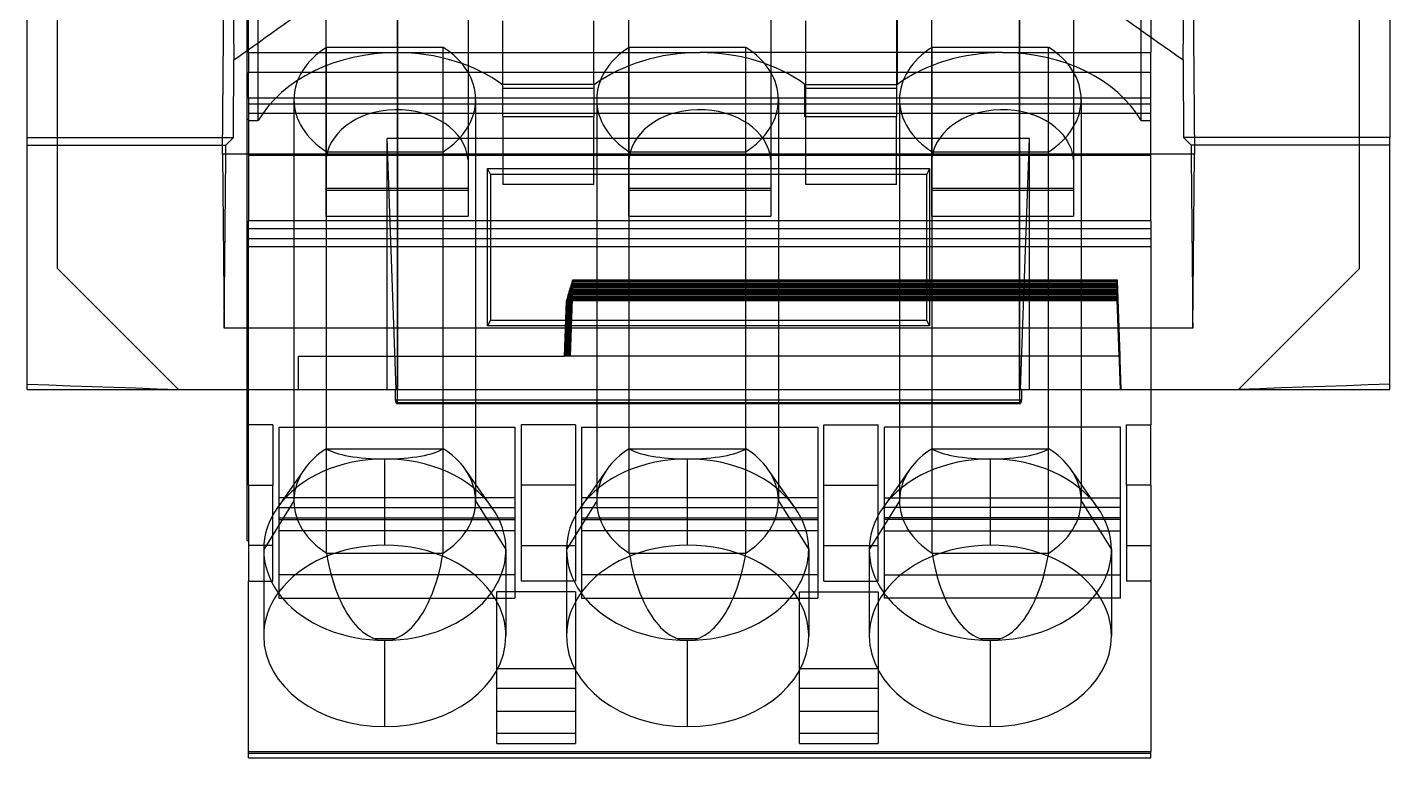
# Model space of a CAD drawing. Header units: inches. Extents: x -13.2 to 36, y -6.6 to 12.8.
# Drawn here: x -2.258 to -1.326, y 3.738 to 4.238 of the extents above; entities that cross this region are included whole.
import ezdxf

# ---------------------------------------------------------------- set-up
doc = ezdxf.new("R2010")
doc.units = ezdxf.units.IN
doc.header["$MEASUREMENT"] = 0
for name, color, linetype in [('MAIN-1', 7, 'Continuous'), ('MAIN-2', 7, 'Continuous'), ('PSYMS', 7, 'Continuous')]:
    doc.layers.add(name, color=color, linetype=linetype)

# ---------------------------------------------------------------- blocks, each defined once
blk = doc.blocks.new('1085039')
at = {"layer": 'MAIN-1'}
for p, q in [((0.03381, 118.32243), (0.03381, 118.86843)), ((0.96585, 118.86843), (0.96585, 118.32243)), ((0.62905, 118.3805), (0.62905, 118.42466)), ((0.35917, 118.3805), (0.35917, 118.40225)), ((0.42131, 118.3805), (0.42131, 118.40218)), ((0.56638, 118.3805), (0.56638, 118.40225)), ((0.62843, 118.4027), (0.62843, 118.3805)), ((0.79583, 118.3805), (0.79583, 118.39582)), ((0.80241, 118.39115), (0.80241, 118.3805)), ((0.18395, 118.38174), (0.18395, 118.25462)), ((0.18519, 118.3805), (0.18519, 118.38262)), ((0.18519, 118.3805), (0.18519, 118.36678)), ((0.18519, 118.3805), (0.28668, 118.3805)), ((0.19176, 118.3805), (0.19176, 118.38731)), ((0.28668, 118.3805), (0.49389, 118.3805)), ((0.70092, 118.3805), (0.49389, 118.3805)), ((0.70092, 118.3805), (0.80241, 118.3805)), ((0.80241, 118.36678), (0.80241, 118.3805)), ((0.18519, 118.34924), (0.18519, 118.36678)), ((0.80241, 118.36678), (0.18519, 118.36678)), ((0.80241, 118.34924), (0.80241, 118.36678)), ((0.18519, 118.34924), (0.18519, 118.26547)), ((0.80241, 118.34924), (0.18519, 118.34924)), ((0.80241, 118.26547), (0.80241, 118.34924)), ((0.35917, 118.33683), (0.35917, 118.29029)), ((0.35917, 118.33683), (0.42131, 118.33683)), ((0.42131, 118.29029), (0.42131, 118.33683)), ((0.56576, 118.33683), (0.62843, 118.33683)), ((0.56638, 118.33637), (0.56638, 118.33683)), ((0.56638, 118.29029), (0.56638, 118.33637)), ((0.62843, 118.29029), (0.62843, 118.33683)), ((0.03381, 118.3173), (0.03381, 118.32243)), ((0.03381, 118.32243), (0.05396, 118.32243)), ((0.03381, 118.15012), (0.03381, 118.3173)), ((0.03381, 118.3173), (0.05322, 118.3173)), ((0.05322, 118.3173), (0.07264, 118.3173)), ((0.05396, 118.32243), (0.0741, 118.32243)), ((0.07264, 118.3173), (0.09205, 118.3173)), ((0.0741, 118.32243), (0.09425, 118.32243)), ((0.09205, 118.3173), (0.11146, 118.3173)), ((0.09425, 118.32243), (0.11439, 118.32243)), ((0.11146, 118.3173), (0.13087, 118.3173)), ((0.11439, 118.32243), (0.13454, 118.32243)), ((0.13087, 118.3173), (0.15028, 118.3173)), ((0.13454, 118.32243), (0.15468, 118.32243)), ((0.15028, 118.3173), (0.1697, 118.3173)), ((0.15468, 118.32243), (0.17483, 118.32243)), ((0.1697, 118.3173), (0.17483, 118.32243)), ((0.82997, 118.3173), (0.82484, 118.32243)), ((0.84498, 118.32243), (0.82484, 118.32243)), ((0.96585, 118.3173), (0.82997, 118.3173)), ((0.86513, 118.32243), (0.84498, 118.32243)), ((0.88527, 118.32243), (0.86513, 118.32243)), ((0.90542, 118.32243), (0.88527, 118.32243)), ((0.92556, 118.32243), (0.90542, 118.32243)), ((0.94571, 118.32243), (0.92556, 118.32243)), ((0.96585, 118.32243), (0.94571, 118.32243)), ((0.96585, 118.3173), (0.96585, 118.32243)), ((0.96585, 118.15012), (0.96585, 118.3173)), ((0.18395, 118.31106), (0.16964, 118.31106)), ((0.23809, 118.30503), (0.23809, 118.26857)), ((0.33535, 118.30724), (0.33535, 118.26857)), ((0.44522, 118.30503), (0.44522, 118.26857)), ((0.54247, 118.30724), (0.54247, 118.26857)), ((0.65234, 118.30503), (0.65234, 118.26857)), ((0.74959, 118.30724), (0.74959, 118.26857)), ((0.83002, 118.31106), (0.80241, 118.31106)), ((0.23809, 118.28779), (0.33535, 118.28779)), ((0.42131, 118.29029), (0.35917, 118.29029)), ((0.44522, 118.28779), (0.54247, 118.28779)), ((0.62843, 118.29029), (0.56638, 118.29029)), ((0.65234, 118.28779), (0.74959, 118.28779)), ((0.23809, 118.26857), (0.33535, 118.26857)), ((0.44522, 118.26857), (0.54247, 118.26857)), ((0.65234, 118.26857), (0.74959, 118.26857)), ((0.18519, 118.25998), (0.18519, 118.26547)), ((0.80241, 118.26547), (0.18519, 118.26547)), ((0.18519, 118.24757), (0.18519, 118.25998)), ((0.80241, 118.25998), (0.18519, 118.25998)), ((0.80241, 118.26547), (0.80241, 118.25998)), ((0.80241, 118.25998), (0.80241, 118.24757)), ((0.18395, 118.25462), (0.18519, 118.25462)), ((0.18395, 118.25462), (0.18395, 118.04675)), ((0.18519, 118.12586), (0.18519, 118.24757)), ((0.80241, 118.24757), (0.18519, 118.24757)), ((0.80241, 118.24757), (0.80241, 118.12586)), ((0.18395, 118.19207), (0.16856, 118.19207)), ((0.83111, 118.19207), (0.80241, 118.19207)), ((0.03381, 118.15012), (0.05883, 118.15012)), ((0.05883, 118.15012), (0.08386, 118.15012)), ((0.08386, 118.15012), (0.10888, 118.15012)), ((0.10888, 118.15012), (0.1339, 118.15012)), ((0.1339, 118.15012), (0.15892, 118.15012)), ((0.15892, 118.15012), (0.18395, 118.15012)), ((0.80241, 118.15012), (0.82965, 118.15012)), ((0.82965, 118.15012), (0.85689, 118.15012)), ((0.85689, 118.15012), (0.88413, 118.15012)), ((0.88413, 118.15012), (0.91137, 118.15012)), ((0.91137, 118.15012), (0.93861, 118.15012)), ((0.93861, 118.15012), (0.96585, 118.15012)), ((0.18519, 118.08469), (0.18519, 118.12586)), ((0.20176, 118.12586), (0.18519, 118.12586)), ((0.20176, 118.12586), (0.20176, 118.08469)), ((0.2059, 118.12431), (0.2059, 118.06941)), ((0.2059, 118.12431), (0.36746, 118.12431)), ((0.36746, 118.12431), (0.36746, 118.06941)), ((0.3716, 118.12586), (0.3716, 118.08469)), ((0.40888, 118.12586), (0.3716, 118.12586)), ((0.40888, 118.12586), (0.40888, 118.08469)), ((0.41302, 118.12431), (0.41302, 118.06941)), ((0.41302, 118.12431), (0.57458, 118.12431)), ((0.57458, 118.12431), (0.57458, 118.06941)), ((0.57872, 118.12586), (0.616, 118.12586)), ((0.57872, 118.08469), (0.57872, 118.12586)), ((0.616, 118.08469), (0.616, 118.12586)), ((0.62014, 118.06941), (0.62014, 118.12431)), ((0.7817, 118.12431), (0.62014, 118.12431)), ((0.7817, 118.06941), (0.7817, 118.12431)), ((0.78584, 118.08469), (0.78584, 118.12586)), ((0.78584, 118.12586), (0.80241, 118.12586)), ((0.80241, 118.08469), (0.80241, 118.12586)), ((0.18519, 118.08469), (0.18519, 118.01894)), ((0.18519, 118.08469), (0.20176, 118.08469)), ((0.20176, 118.01894), (0.20176, 118.08469)), ((0.3716, 118.08469), (0.3716, 118.01894)), ((0.40888, 118.08469), (0.3716, 118.08469)), ((0.40888, 118.08469), (0.40888, 118.01894)), ((0.57872, 118.01894), (0.57872, 118.08469)), ((0.57872, 118.08469), (0.616, 118.08469)), ((0.616, 118.01894), (0.616, 118.08469)), ((0.78584, 118.08469), (0.78584, 118.01894)), ((0.80241, 118.08469), (0.78584, 118.08469)), ((0.80241, 118.08469), (0.80241, 118.01894)), ((0.2059, 118.06941), (0.2059, 118.05342)), ((0.2059, 118.06941), (0.36746, 118.06941)), ((0.36746, 118.06941), (0.36746, 118.05342)), ((0.41302, 118.06941), (0.41302, 118.05342)), ((0.41302, 118.06941), (0.57458, 118.06941)), ((0.57458, 118.06941), (0.57458, 118.05342)), ((0.62014, 118.05342), (0.62014, 118.06941)), ((0.7817, 118.06941), (0.62014, 118.06941)), ((0.7817, 118.05342), (0.7817, 118.06941)), ((0.2059, 118.05342), (0.2059, 118.02335)), ((0.36746, 118.05342), (0.2059, 118.05342)), ((0.36746, 118.05342), (0.36746, 118.02335)), ((0.57458, 118.05342), (0.41302, 118.05342)), ((0.41302, 118.05342), (0.41302, 118.02335)), ((0.57458, 118.05342), (0.57458, 118.02335)), ((0.62014, 118.02335), (0.62014, 118.05342)), ((0.62014, 118.05342), (0.7817, 118.05342)), ((0.7817, 118.02335), (0.7817, 118.05342)), ((0.18395, 118.04675), (0.18519, 118.04675)), ((0.18519, 117.90248), (0.18519, 118.01894)), ((0.18519, 118.01894), (0.20176, 118.01894)), ((0.2059, 118.02335), (0.2059, 118.00736)), ((0.36746, 118.02335), (0.2059, 118.02335)), ((0.36746, 118.02335), (0.36746, 118.00736)), ((0.40888, 118.01894), (0.3716, 118.01894)), ((0.41302, 118.02335), (0.41302, 118.00736)), ((0.57458, 118.02335), (0.41302, 118.02335)), ((0.57458, 118.02335), (0.57458, 118.00736)), ((0.57872, 118.01894), (0.616, 118.01894)), ((0.62014, 118.00736), (0.62014, 118.02335)), ((0.62014, 118.02335), (0.7817, 118.02335)), ((0.7817, 118.00736), (0.7817, 118.02335)), ((0.80241, 118.01894), (0.78584, 118.01894)), ((0.80241, 118.01894), (0.80241, 117.90248)), ((0.2059, 118.00736), (0.36746, 118.00736)), ((0.41302, 118.00736), (0.57458, 118.00736)), ((0.7817, 118.00736), (0.62014, 118.00736)), ((0.28497, 117.97964), (0.27182, 117.97964)), ((0.27839, 117.91954), (0.27839, 117.97856)), ((0.49209, 117.97964), (0.47894, 117.97964)), ((0.48551, 117.91954), (0.48551, 117.97856)), ((0.69921, 117.97964), (0.68606, 117.97964)), ((0.69264, 117.91954), (0.69264, 117.97856)), ((0.35503, 117.90804), (0.35503, 117.94592)), ((0.35503, 117.94592), (0.40888, 117.94592)), ((0.40888, 117.94592), (0.40888, 117.90804)), ((0.56215, 117.90804), (0.56215, 117.94592)), ((0.56215, 117.94592), (0.616, 117.94592)), ((0.616, 117.94592), (0.616, 117.90804)), ((0.40888, 117.93), (0.35503, 117.93)), ((0.616, 117.93), (0.56215, 117.93)), ((0.35503, 117.90804), (0.40888, 117.90804)), ((0.56215, 117.90804), (0.616, 117.90804)), ((0.18519, 117.89829), (0.18519, 117.90248)), ((0.18519, 117.90248), (0.80241, 117.90248)), ((0.18519, 117.89829), (0.80241, 117.89829)), ((0.80241, 117.89829), (0.80241, 117.90248))]:
    blk.add_line(p, q, dxfattribs=at)
for centre, major_axis, ratio, start_param, end_param in [((-0.07776, 121.06812), (4.53479, 3.97801), 0.376442, -1.83675, -1.807944), ((1.07865, 121.06812), (4.55985, -3.97443), 0.3762, -1.335743, -1.306937), ((0.14562, 121.06812), (0, -4.32882), 0.008727, 0.883718, 0.899479), ((0.85404, 121.06812), (0, 4.32882), 0.008727, 2.242114, 2.257875), ((0.28677, 118.30503), (-0.04867, 0), 0.748956, -3.080995, 0), ((0.49389, 118.30503), (-0.04867, 0), 0.748956, -3.080995, 0), ((0.70101, 118.30503), (-0.04867, 0), 0.748956, -3.080995, 0), ((0.49389, 118.28098), (0.10356, 0), 0.748956, 0.795399, 0.803802), ((0.14262, 121.42489), (0, -4.39096), 0.008727, 0.743294, 0.784525), ((0.85704, 121.42489), (0, 4.39096), 0.008727, 2.357067, 2.398298), ((0.27839, 117.98159), (0.08285, 0), 0.748956, 2.636232, 3.141593), ((0.27839, 118.04061), (-0.08285, 0), 0.748956, 0.495578, 0.505361), ((0.27839, 118.04061), (-0.08285, 0), 0.748956, 0.565461, 1.570796), ((0.27839, 118.06699), (0, 0.08843), 0.477026, 2.310774, 2.985105), ((0.27839, 118.04061), (-0.08285, 0), 0.748956, 1.570796, 2.576132), ((0.27839, 118.06699), (0, 0.08843), 0.477026, -2.985105, -2.310774), ((0.27839, 117.98159), (0.08285, 0), 0.748956, 0, 0.428245), ((0.48551, 117.98159), (0.08285, 0), 0.748956, 2.636232, 3.141593), ((0.48551, 118.04061), (-0.08285, 0), 0.748956, 0.495578, 0.505361), ((0.48551, 118.04061), (-0.08285, 0), 0.748956, 0.565461, 1.570796), ((0.48551, 118.06699), (0, 0.08843), 0.477026, 2.310774, 2.985105), ((0.48551, 118.04061), (-0.08285, 0), 0.748956, 1.570796, 2.576132), ((0.48551, 118.06699), (0, 0.08843), 0.477026, -2.985105, -2.310774), ((0.48551, 117.98159), (0.08285, 0), 0.748956, 0, 0.428245), ((0.69264, 117.98159), (0.08285, 0), 0.748956, 2.636232, 3.141593), ((0.69264, 118.04061), (-0.08285, 0), 0.748956, 0.495578, 0.505361), ((0.69264, 118.04061), (-0.08285, 0), 0.748956, 0.565461, 1.570796), ((0.69264, 118.06699), (0, 0.08843), 0.477026, 2.310774, 2.985105), ((0.69264, 118.04061), (-0.08285, 0), 0.748956, 1.570796, 2.576132), ((0.69264, 118.06699), (0, 0.08843), 0.477026, -2.985105, -2.310774), ((0.69264, 117.98159), (0.08285, 0), 0.748956, 0, 0.428245), ((0.27839, 117.98159), (0.08285, 0), 0.748956, 3.141593, 4.712389), ((0.27839, 118.01259), (-0.1109, 0), 0.297631, 1.511477, 1.630116), ((0.27839, 117.98159), (0.08285, 0), 0.748956, -1.570796, 0), ((0.48551, 117.98159), (0.08285, 0), 0.748956, 3.141593, 4.712389), ((0.48551, 118.01259), (-0.1109, 0), 0.297631, 1.511477, 1.630116), ((0.48551, 117.98159), (0.08285, 0), 0.748956, -1.570796, 0), ((0.69264, 117.98159), (0.08285, 0), 0.748956, 3.141593, 4.712389), ((0.69264, 118.01259), (-0.1109, 0), 0.297631, 1.511477, 1.630116), ((0.69264, 117.98159), (0.08285, 0), 0.748956, -1.570796, 0)]:
    blk.add_ellipse(centre, major_axis=major_axis, ratio=ratio, start_param=start_param, end_param=end_param, dxfattribs=at)
at = {"layer": 'MAIN-2'}
for p, q in [((0.28706, 118.15012), (0.28706, 119.84399)), ((0.28709, 119.84322), (0.28709, 118.15012)), ((0.71257, 118.15012), (0.71257, 119.84322)), ((0.71261, 119.84399), (0.71261, 118.15012)), ((0.18519, 118.38262), (0.18519, 118.7155)), ((0.80241, 118.7155), (0.80241, 118.39115)), ((0.05452, 118.23296), (0.05452, 118.64721)), ((0.05452, 118.23296), (0.05452, 118.64721)), ((0.05452, 118.23296), (0.05452, 118.64721)), ((0.94514, 118.23296), (0.94514, 118.64721)), ((0.94514, 118.23296), (0.94514, 118.64721)), ((0.94514, 118.23296), (0.94514, 118.64721)), ((0.19176, 118.38731), (0.19176, 118.60022)), ((0.79583, 118.39582), (0.79583, 118.60022)), ((0.18395, 118.54283), (0.18395, 118.38174)), ((0.23809, 118.52873), (0.23809, 118.30503)), ((0.33535, 118.53094), (0.33535, 118.30724)), ((0.44522, 118.52873), (0.44522, 118.30503)), ((0.54247, 118.53094), (0.54247, 118.30724)), ((0.65234, 118.52873), (0.65234, 118.30503)), ((0.74959, 118.53094), (0.74959, 118.30724)), ((0.16738, 118.31106), (0.16905, 118.52643)), ((0.83062, 118.52643), (0.83228, 118.31106)), ((0.17441, 118.45424), (0.1752, 118.37552)), ((0.82446, 118.37552), (0.82525, 118.45424)), ((0.19176, 118.33397), (0.19176, 118.3805)), ((0.31829, 118.38409), (0.2385, 118.38409)), ((0.2385, 118.10961), (0.2385, 118.38409)), ((0.31829, 118.10961), (0.31829, 118.38409)), ((0.35917, 118.35879), (0.35917, 118.3805)), ((0.42131, 118.35879), (0.42131, 118.3805)), ((0.52541, 118.38409), (0.44562, 118.38409)), ((0.44562, 118.10961), (0.44562, 118.38409)), ((0.52541, 118.10961), (0.52541, 118.38409)), ((0.56638, 118.33683), (0.56638, 118.3805)), ((0.62843, 118.3805), (0.62843, 118.35879)), ((0.62905, 118.35879), (0.62905, 118.3805)), ((0.73253, 118.38409), (0.65274, 118.38409)), ((0.65274, 118.10961), (0.65274, 118.38409)), ((0.73253, 118.10961), (0.73253, 118.38409)), ((0.79583, 118.33397), (0.79583, 118.3805)), ((0.42131, 118.35879), (0.35917, 118.35879)), ((0.35917, 118.33683), (0.35917, 118.35879)), ((0.35917, 118.35617), (0.42131, 118.35617)), ((0.42131, 118.35879), (0.42131, 118.33683)), ((0.56576, 118.35879), (0.62843, 118.35879)), ((0.56576, 118.33683), (0.56576, 118.35879)), ((0.56638, 118.35617), (0.62843, 118.35617)), ((0.62905, 118.35879), (0.62843, 118.35879)), ((0.62843, 118.35879), (0.62843, 118.33683)), ((0.80241, 118.34525), (0.18519, 118.34525)), ((0.21626, 118.34841), (0.21626, 118.07393)), ((0.34053, 118.34841), (0.34053, 118.07393)), ((0.42338, 118.34841), (0.42338, 118.07393)), ((0.54765, 118.34841), (0.54765, 118.07393)), ((0.6305, 118.34841), (0.6305, 118.07393)), ((0.75477, 118.34841), (0.75477, 118.07393)), ((0.18395, 118.33496), (0.18519, 118.33496)), ((0.80241, 118.33893), (0.18519, 118.33893)), ((0.18519, 118.33397), (0.19176, 118.33397)), ((0.79583, 118.33397), (0.80241, 118.33397)), ((0.28618, 118.15012), (0.28004, 118.32177)), ((0.7195, 118.32177), (0.28004, 118.32177)), ((0.28004, 118.15012), (0.28004, 118.32177)), ((0.71335, 118.15012), (0.7195, 118.32177)), ((0.7195, 118.15012), (0.7195, 118.32177)), ((0.16964, 118.31106), (0.16738, 118.31106)), ((0.16738, 118.31106), (0.16856, 118.19207)), ((0.80241, 118.31106), (0.18395, 118.31106)), ((0.18519, 118.31039), (0.80241, 118.31039)), ((0.2385, 118.31273), (0.31829, 118.31273)), ((0.2385, 118.03825), (0.2385, 118.31273)), ((0.31829, 118.03825), (0.31829, 118.31273)), ((0.44562, 118.31273), (0.52541, 118.31273)), ((0.44562, 118.03825), (0.44562, 118.31273)), ((0.52541, 118.03825), (0.52541, 118.31273)), ((0.65274, 118.31273), (0.73253, 118.31273)), ((0.65274, 118.03825), (0.65274, 118.31273)), ((0.73253, 118.03825), (0.73253, 118.31273)), ((0.83228, 118.31106), (0.83002, 118.31106)), ((0.83111, 118.19207), (0.83228, 118.31106)), ((0.35073, 118.29722), (0.34871, 118.30127)), ((0.34871, 118.30127), (0.6511, 118.30127)), ((0.34871, 118.19357), (0.34871, 118.30127)), ((0.64908, 118.29722), (0.35073, 118.29722)), ((0.35073, 118.29722), (0.35073, 118.19762)), ((0.6511, 118.30127), (0.64908, 118.29722)), ((0.64908, 118.19762), (0.64908, 118.29722)), ((0.6511, 118.30127), (0.6511, 118.19357)), ((0.23809, 118.28639), (0.33535, 118.28639)), ((0.44522, 118.28639), (0.54247, 118.28639)), ((0.65234, 118.28639), (0.74959, 118.28639)), ((0.80241, 118.25306), (0.18519, 118.25306)), ((0.13737, 118.15012), (0.05452, 118.23296)), ((0.05452, 118.23296), (0.05452, 118.23296)), ((0.05452, 118.23296), (0.05452, 118.23296)), ((0.05452, 118.23296), (0.05452, 118.23296)), ((0.05452, 118.23296), (0.05452, 118.23296)), ((0.05452, 118.23296), (0.05452, 118.23296)), ((0.05452, 118.23296), (0.05452, 118.23296)), ((0.05452, 118.23296), (0.05452, 118.23296)), ((0.05452, 118.23296), (0.05452, 118.23296)), ((0.05452, 118.23296), (0.05452, 118.23296)), ((0.13737, 118.15012), (0.05452, 118.23296)), ((0.94514, 118.23296), (0.86229, 118.15012)), ((0.94514, 118.23296), (0.86229, 118.15012)), ((0.94514, 118.23296), (0.94514, 118.23296)), ((0.94514, 118.23296), (0.94514, 118.23296)), ((0.94514, 118.23296), (0.94514, 118.23296)), ((0.94514, 118.23296), (0.94514, 118.23296)), ((0.94514, 118.23296), (0.94514, 118.23296)), ((0.94514, 118.23296), (0.94514, 118.23296)), ((0.94514, 118.23296), (0.94514, 118.23296)), ((0.94514, 118.23296), (0.94514, 118.23296)), ((0.94514, 118.23296), (0.94514, 118.23296)), ((0.40567, 118.22077), (0.404, 118.1729)), ((0.40419, 118.1729), (0.40589, 118.22149)), ((0.40605, 118.22203), (0.40434, 118.1729)), ((0.40443, 118.1729), (0.40616, 118.22239)), ((0.40632, 118.22294), (0.40458, 118.1729)), ((0.40476, 118.1729), (0.40654, 118.22366)), ((0.4067, 118.2242), (0.40491, 118.1729)), ((0.405, 118.1729), (0.40681, 118.22456)), ((0.40697, 118.22511), (0.40515, 118.1729)), ((0.40567, 118.22077), (0.40551, 118.22022)), ((0.40567, 118.22077), (0.77945, 118.22077)), ((0.40605, 118.22203), (0.40589, 118.22149)), ((0.77945, 118.22149), (0.40589, 118.22149)), ((0.77945, 118.22203), (0.40605, 118.22203)), ((0.40632, 118.22294), (0.40616, 118.22239)), ((0.40616, 118.22239), (0.77945, 118.22239)), ((0.40632, 118.22294), (0.77945, 118.22294)), ((0.4067, 118.2242), (0.40654, 118.22366)), ((0.77945, 118.22366), (0.40654, 118.22366)), ((0.77945, 118.2242), (0.4067, 118.2242)), ((0.40697, 118.22511), (0.40681, 118.22456)), ((0.40681, 118.22456), (0.77945, 118.22456)), ((0.40697, 118.22511), (0.77945, 118.22511)), ((0.77945, 118.22511), (0.77945, 118.22456)), ((0.78207, 118.15012), (0.77945, 118.22511)), ((0.77945, 118.22456), (0.78125, 118.1729)), ((0.77945, 118.2242), (0.77945, 118.22366)), ((0.78124, 118.1729), (0.77945, 118.2242)), ((0.77945, 118.22366), (0.78201, 118.15012)), ((0.77945, 118.22294), (0.77945, 118.22239)), ((0.78199, 118.15012), (0.77945, 118.22294)), ((0.77945, 118.22239), (0.78117, 118.1729)), ((0.78116, 118.1729), (0.77945, 118.22203)), ((0.77945, 118.22203), (0.77945, 118.22149)), ((0.77945, 118.22149), (0.78194, 118.15012)), ((0.77945, 118.22077), (0.77945, 118.22022)), ((0.78191, 118.15012), (0.77945, 118.22077)), ((0.4028, 118.21119), (0.40146, 118.1729)), ((0.40155, 118.1729), (0.40291, 118.21155)), ((0.40307, 118.21209), (0.4017, 118.1729)), ((0.40189, 118.1729), (0.40329, 118.21281)), ((0.40345, 118.21335), (0.40204, 118.1729)), ((0.40213, 118.1729), (0.40356, 118.21372)), ((0.40372, 118.21426), (0.40228, 118.1729)), ((0.40246, 118.1729), (0.40394, 118.21498)), ((0.4041, 118.21552), (0.40261, 118.1729)), ((0.4028, 118.21119), (0.40264, 118.21065)), ((0.4027, 118.1729), (0.40421, 118.21589)), ((0.77945, 118.21119), (0.4028, 118.21119)), ((0.40437, 118.21643), (0.40285, 118.1729)), ((0.40307, 118.21209), (0.40291, 118.21155)), ((0.40291, 118.21155), (0.77945, 118.21155)), ((0.40304, 118.1729), (0.40459, 118.21715)), ((0.40307, 118.21209), (0.77945, 118.21209)), ((0.40475, 118.21769), (0.40319, 118.1729)), ((0.40328, 118.1729), (0.40486, 118.21805)), ((0.40345, 118.21335), (0.40329, 118.21281)), ((0.77945, 118.21281), (0.40329, 118.21281)), ((0.40502, 118.2186), (0.40343, 118.1729)), ((0.77945, 118.21335), (0.40345, 118.21335)), ((0.40372, 118.21426), (0.40356, 118.21372)), ((0.40356, 118.21372), (0.77945, 118.21372)), ((0.40361, 118.1729), (0.40524, 118.21932)), ((0.40372, 118.21426), (0.77945, 118.21426)), ((0.4054, 118.21986), (0.40376, 118.1729)), ((0.40385, 118.1729), (0.40551, 118.22022)), ((0.4041, 118.21552), (0.40394, 118.21498)), ((0.77945, 118.21498), (0.40394, 118.21498)), ((0.77945, 118.21552), (0.4041, 118.21552)), ((0.40437, 118.21643), (0.40421, 118.21589)), ((0.40421, 118.21589), (0.77945, 118.21589)), ((0.40437, 118.21643), (0.77945, 118.21643)), ((0.40475, 118.21769), (0.40459, 118.21715)), ((0.77945, 118.21715), (0.40459, 118.21715)), ((0.77945, 118.21769), (0.40475, 118.21769)), ((0.40502, 118.2186), (0.40486, 118.21805)), ((0.40486, 118.21805), (0.77945, 118.21805)), ((0.40502, 118.2186), (0.77945, 118.2186)), ((0.4054, 118.21986), (0.40524, 118.21932)), ((0.77945, 118.21932), (0.40524, 118.21932)), ((0.77945, 118.21986), (0.4054, 118.21986)), ((0.40551, 118.22022), (0.77945, 118.22022)), ((0.77945, 118.22022), (0.7811, 118.1729)), ((0.78109, 118.1729), (0.77945, 118.21986)), ((0.77945, 118.21986), (0.77945, 118.21932)), ((0.77945, 118.21932), (0.78186, 118.15012)), ((0.77945, 118.2186), (0.77945, 118.21805)), ((0.78184, 118.15012), (0.77945, 118.2186)), ((0.77945, 118.21805), (0.78102, 118.1729)), ((0.78101, 118.1729), (0.77945, 118.21769)), ((0.77945, 118.21769), (0.77945, 118.21715)), ((0.77945, 118.21715), (0.78179, 118.15012)), ((0.77945, 118.21643), (0.77945, 118.21589)), ((0.78176, 118.15012), (0.77945, 118.21643)), ((0.77945, 118.21589), (0.78095, 118.1729)), ((0.78093, 118.1729), (0.77945, 118.21552)), ((0.77945, 118.21552), (0.77945, 118.21498)), ((0.77945, 118.21498), (0.78171, 118.15012)), ((0.77945, 118.21426), (0.77945, 118.21372)), ((0.78169, 118.15012), (0.77945, 118.21426)), ((0.77945, 118.21372), (0.78087, 118.1729)), ((0.77945, 118.21335), (0.77945, 118.21281)), ((0.78086, 118.1729), (0.77945, 118.21335)), ((0.77945, 118.21281), (0.78163, 118.15012)), ((0.77945, 118.21209), (0.77945, 118.21155)), ((0.78161, 118.15012), (0.77945, 118.21209)), ((0.77945, 118.21155), (0.7808, 118.1729)), ((0.78078, 118.1729), (0.77945, 118.21119)), ((0.77945, 118.21119), (0.77945, 118.21065)), ((0.40131, 118.1729), (0.40264, 118.21065)), ((0.77945, 118.21065), (0.40264, 118.21065)), ((0.77945, 118.21065), (0.78156, 118.15012)), ((0.35073, 118.19762), (0.34871, 118.19357)), ((0.6511, 118.19357), (0.34871, 118.19357)), ((0.35073, 118.19762), (0.64908, 118.19762)), ((0.6511, 118.19357), (0.64908, 118.19762)), ((0.80241, 118.19207), (0.18395, 118.19207)), ((0.21914, 118.1729), (0.21914, 118.1729)), ((0.21914, 118.1729), (0.40131, 118.1729)), ((0.21914, 118.1729), (0.21914, 118.15012)), ((0.21914, 118.1729), (0.21914, 118.1729)), ((0.21914, 118.1729), (0.21914, 118.1729)), ((0.21914, 118.1729), (0.21914, 118.1729)), ((0.21914, 118.1729), (0.21914, 118.1729)), ((0.21914, 118.1729), (0.21914, 118.1729)), ((0.21914, 118.1729), (0.21914, 118.1729)), ((0.40146, 118.1729), (0.40131, 118.1729)), ((0.78078, 118.1729), (0.40146, 118.1729)), ((0.78078, 118.1729), (0.7808, 118.1729)), ((0.78086, 118.1729), (0.7808, 118.1729)), ((0.78086, 118.1729), (0.78087, 118.1729)), ((0.78093, 118.1729), (0.78087, 118.1729)), ((0.78093, 118.1729), (0.78095, 118.1729)), ((0.78101, 118.1729), (0.78095, 118.1729)), ((0.78101, 118.1729), (0.78102, 118.1729)), ((0.78109, 118.1729), (0.78102, 118.1729)), ((0.78109, 118.1729), (0.7811, 118.1729)), ((0.78116, 118.1729), (0.7811, 118.1729)), ((0.78116, 118.1729), (0.78117, 118.1729)), ((0.78124, 118.1729), (0.78117, 118.1729)), ((0.78124, 118.1729), (0.78125, 118.1729)), ((0.03381, 118.15373), (0.03381, 118.15373)), ((0.03381, 118.15373), (0.03381, 118.15373)), ((0.03381, 118.15373), (0.03381, 118.15373)), ((0.03381, 118.15373), (0.03381, 118.15373)), ((0.03381, 118.15373), (0.03381, 118.15373)), ((0.03381, 118.15373), (0.03381, 118.15373)), ((0.03381, 118.15373), (0.03381, 118.15373)), ((0.03381, 118.15373), (0.03381, 118.15373)), ((0.03381, 118.15373), (0.03381, 118.15373)), ((0.03381, 118.15373), (0.04861, 118.15322)), ((0.03381, 118.15012), (0.03381, 118.15012)), ((0.03381, 118.15012), (0.03381, 118.15012)), ((0.04861, 118.15322), (0.0634, 118.1527)), ((0.0634, 118.1527), (0.07819, 118.15218)), ((0.07819, 118.15218), (0.09299, 118.15167)), ((0.09299, 118.15167), (0.10778, 118.15115)), ((0.10778, 118.15115), (0.12258, 118.15063)), ((0.12258, 118.15063), (0.13737, 118.15012)), ((0.13737, 118.15012), (0.13737, 118.15012)), ((0.13737, 118.15012), (0.13737, 118.15012)), ((0.13737, 118.15012), (0.13737, 118.15012)), ((0.13737, 118.15012), (0.13737, 118.15012)), ((0.13737, 118.15012), (0.13737, 118.15012)), ((0.13737, 118.15012), (0.13737, 118.15012)), ((0.13737, 118.15012), (0.13737, 118.15012)), ((0.13737, 118.15012), (0.13737, 118.15012)), ((0.13737, 118.15012), (0.13737, 118.15012)), ((0.13737, 118.15012), (0.13737, 118.15012)), ((0.13737, 118.15012), (0.13737, 118.15012)), ((0.13737, 118.15012), (0.13737, 118.15012)), ((0.13737, 118.15012), (0.13737, 118.15012)), ((0.13737, 118.15012), (0.13737, 118.15012)), ((0.13737, 118.15012), (0.13737, 118.15012)), ((0.13737, 118.15012), (0.13737, 118.15012)), ((0.13737, 118.15012), (0.13737, 118.15012)), ((0.13737, 118.15012), (0.13737, 118.15012)), ((0.18395, 118.15012), (0.28702, 118.15012)), ((0.21914, 118.15012), (0.21914, 118.15012)), ((0.21914, 118.15012), (0.21914, 118.15012)), ((0.21914, 118.15012), (0.21914, 118.15012)), ((0.21914, 118.15012), (0.21914, 118.15012)), ((0.21914, 118.15012), (0.21914, 118.15012)), ((0.21914, 118.15012), (0.21914, 118.15012)), ((0.21914, 118.15012), (0.21914, 118.15012)), ((0.28567, 118.14293), (0.28567, 118.15012)), ((0.28706, 118.15012), (0.28567, 118.15012)), ((0.28702, 118.15012), (0.3901, 118.15012)), ((0.28706, 118.14099), (0.28706, 118.15012)), ((0.3901, 118.15012), (0.49318, 118.15012)), ((0.49318, 118.15012), (0.59626, 118.15012)), ((0.59626, 118.15012), (0.69933, 118.15012)), ((0.69933, 118.15012), (0.80241, 118.15012)), ((0.714, 118.15012), (0.71261, 118.15012)), ((0.71261, 118.15012), (0.71261, 118.14099)), ((0.714, 118.15012), (0.714, 118.14293)), ((0.87709, 118.15063), (0.86229, 118.15012)), ((0.86229, 118.15012), (0.86229, 118.15012)), ((0.86229, 118.15012), (0.86229, 118.15012)), ((0.86229, 118.15012), (0.86229, 118.15012)), ((0.86229, 118.15012), (0.86229, 118.15012)), ((0.86229, 118.15012), (0.86229, 118.15012)), ((0.86229, 118.15012), (0.86229, 118.15012)), ((0.86229, 118.15012), (0.86229, 118.15012)), ((0.86229, 118.15012), (0.86229, 118.15012)), ((0.86229, 118.15012), (0.86229, 118.15012)), ((0.86229, 118.15012), (0.86229, 118.15012)), ((0.86229, 118.15012), (0.86229, 118.15012)), ((0.86229, 118.15012), (0.86229, 118.15012)), ((0.86229, 118.15012), (0.86229, 118.15012)), ((0.86229, 118.15012), (0.86229, 118.15012)), ((0.86229, 118.15012), (0.86229, 118.15012)), ((0.86229, 118.15012), (0.86229, 118.15012)), ((0.86229, 118.15012), (0.86229, 118.15012)), ((0.86229, 118.15012), (0.86229, 118.15012)), ((0.89188, 118.15115), (0.87709, 118.15063)), ((0.90668, 118.15167), (0.89188, 118.15115)), ((0.92147, 118.15218), (0.90668, 118.15167)), ((0.93627, 118.1527), (0.92147, 118.15218)), ((0.95106, 118.15322), (0.93627, 118.1527)), ((0.96585, 118.15373), (0.95106, 118.15322)), ((0.96585, 118.15373), (0.96585, 118.15373)), ((0.96585, 118.15373), (0.96585, 118.15373)), ((0.96585, 118.15373), (0.96585, 118.15373)), ((0.96585, 118.15373), (0.96585, 118.15373)), ((0.96585, 118.15373), (0.96585, 118.15373)), ((0.96585, 118.15373), (0.96585, 118.15373)), ((0.96585, 118.15373), (0.96585, 118.15373)), ((0.96585, 118.15373), (0.96585, 118.15373)), ((0.96585, 118.15373), (0.96585, 118.15373)), ((0.96585, 118.15012), (0.96585, 118.15012)), ((0.96585, 118.15012), (0.96585, 118.15012)), ((0.28567, 118.14293), (0.714, 118.14293)), ((0.2865, 118.14044), (0.28567, 118.14293)), ((0.28706, 118.14099), (0.2865, 118.14044)), ((0.2865, 118.14044), (0.71317, 118.14044)), ((0.71261, 118.14099), (0.28706, 118.14099)), ((0.71317, 118.14044), (0.71261, 118.14099)), ((0.714, 118.14293), (0.71317, 118.14044)), ((0.2385, 118.10961), (0.31829, 118.10961)), ((0.44562, 118.10961), (0.52541, 118.10961)), ((0.65274, 118.10961), (0.73253, 118.10961)), ((0.27839, 118.04364), (0.27839, 118.10266)), ((0.48551, 118.04364), (0.48551, 118.10266)), ((0.69264, 118.04364), (0.69264, 118.10266)), ((0.2234, 118.09559), (0.20507, 118.0695)), ((0.35172, 118.0695), (0.33339, 118.09559)), ((0.43052, 118.09559), (0.41219, 118.0695)), ((0.55884, 118.0695), (0.54051, 118.09559)), ((0.63764, 118.09559), (0.61931, 118.0695)), ((0.76596, 118.0695), (0.74763, 118.09559)), ((0.21626, 118.07393), (0.19555, 118.04061)), ((0.36746, 118.07605), (0.2059, 118.07605)), ((0.34053, 118.07393), (0.36124, 118.04061)), ((0.42338, 118.07393), (0.40267, 118.04061)), ((0.57458, 118.07605), (0.41302, 118.07605)), ((0.54765, 118.07393), (0.56836, 118.04061)), ((0.6305, 118.07393), (0.60979, 118.04061)), ((0.62014, 118.07605), (0.7817, 118.07605)), ((0.75477, 118.07393), (0.77548, 118.04061)), ((0.2059, 118.06226), (0.36746, 118.06226)), ((0.41302, 118.06226), (0.57458, 118.06226)), ((0.7817, 118.06226), (0.62014, 118.06226)), ((0.2059, 118.06111), (0.36746, 118.06111)), ((0.41302, 118.06111), (0.57458, 118.06111)), ((0.7817, 118.06111), (0.62014, 118.06111)), ((0.20176, 118.04345), (0.18519, 118.04345)), ((0.3716, 118.04345), (0.40888, 118.04345)), ((0.57872, 118.04345), (0.616, 118.04345)), ((0.78584, 118.04345), (0.80241, 118.04345)), ((0.19555, 118.04061), (0.19555, 117.98159)), ((0.2385, 118.03825), (0.31829, 118.03825)), ((0.36124, 118.04061), (0.36124, 117.98159)), ((0.40267, 118.04061), (0.40267, 117.98159)), ((0.44562, 118.03825), (0.52541, 118.03825)), ((0.56836, 118.04061), (0.56836, 117.98159)), ((0.60979, 118.04061), (0.60979, 117.98159)), ((0.65274, 118.03825), (0.73253, 118.03825)), ((0.77548, 118.04061), (0.77548, 117.98159)), ((0.40888, 118.01179), (0.35503, 118.01179)), ((0.35503, 117.94592), (0.35503, 118.01179)), ((0.40888, 118.01179), (0.40888, 117.94592)), ((0.56215, 117.94592), (0.56215, 118.01179)), ((0.56215, 118.01179), (0.616, 118.01179)), ((0.616, 118.01179), (0.616, 117.94592)), ((0.40888, 117.95905), (0.35503, 117.95905)), ((0.616, 117.95905), (0.56215, 117.95905)), ((0.35503, 117.91513), (0.40888, 117.91513)), ((0.56215, 117.91513), (0.616, 117.91513)), ((0.18519, 117.90141), (0.80241, 117.90141))]:
    blk.add_line(p, q, dxfattribs=at)
for centre, major_axis, ratio, start_param, end_param in [((0.28668, 118.30294), (0.10356, 0), 0.748956, 1.570796, 2.730076), ((0.27839, 118.34841), (0.06214, 0), 0.748956, 2.267959, 3.141593), ((0.28668, 118.30294), (0.10356, 0), 0.748956, 0.795399, 1.570796), ((0.27839, 118.34841), (0.06214, 0), 0.748956, 0, 0.873633), ((0.49389, 118.30294), (0.10356, 0), 0.748956, 1.570796, 2.347403), ((0.48551, 118.34841), (0.06214, 0), 0.748956, 2.267959, 3.141593), ((0.49389, 118.30294), (0.10356, 0), 0.748956, 0.803802, 1.570796), ((0.48551, 118.34841), (0.06214, 0), 0.748956, 0, 0.873633), ((0.70092, 118.30294), (0.10356, 0), 0.748956, 1.570796, 2.33779), ((0.69264, 118.34841), (0.06214, 0), 0.748956, 2.267959, 3.141593), ((0.70092, 118.30294), (0.10356, 0), 0.748956, 0.411517, 1.570796), ((0.69264, 118.34841), (0.06214, 0), 0.748956, 0, 0.873633), ((0.27839, 118.34841), (0.06214, 0), 0.748956, -3.141593, -2.267959), ((0.27839, 118.34841), (0.06214, 0), 0.748956, -0.873633, 0), ((0.48551, 118.34841), (0.06214, 0), 0.748956, -3.141593, -2.267959), ((0.48551, 118.34841), (0.06214, 0), 0.748956, -0.873633, 0), ((0.69264, 118.34841), (0.06214, 0), 0.748956, -3.141593, -2.267959), ((0.69264, 118.34841), (0.06214, 0), 0.748956, -0.873633, 0), ((0.27839, 118.07393), (0.06214, 0), 0.748956, 2.267959, 2.657304), ((0.27839, 118.11295), (-0.04218, 0), 0.244054, 0.331012, 1.571162), ((0.27839, 118.11295), (-0.04218, 0), 0.244054, 1.571162, 2.810581), ((0.27839, 118.07393), (-0.06214, 0), 0.748956, -2.657304, -2.267959), ((0.48551, 118.07393), (0.06214, 0), 0.748956, 2.267959, 2.657304), ((0.48551, 118.11295), (-0.04218, 0), 0.244054, 0.331012, 1.571162), ((0.48551, 118.11295), (-0.04218, 0), 0.244054, 1.571162, 2.810581), ((0.48551, 118.07393), (-0.06214, 0), 0.748956, -2.657304, -2.267959), ((0.69264, 118.07393), (0.06214, 0), 0.748956, 2.267959, 2.657304), ((0.69264, 118.11295), (-0.04218, 0), 0.244054, 0.331012, 1.571162), ((0.69264, 118.11295), (-0.04218, 0), 0.244054, 1.571162, 2.810581), ((0.69264, 118.07393), (-0.06214, 0), 0.748956, -2.657304, -2.267959), ((0.27839, 118.04061), (-0.08285, 0), 0.748956, -1.570796, -0.484317), ((0.27839, 118.04061), (-0.08285, 0), 0.748956, -1.570983, -1.570796), ((0.27839, 118.04061), (-0.08285, 0), 0.748956, -2.657276, -1.570983), ((0.48551, 118.04061), (-0.08285, 0), 0.748956, -1.570796, -0.484317), ((0.48551, 118.04061), (-0.08285, 0), 0.748956, -1.570983, -1.570796), ((0.48551, 118.04061), (-0.08285, 0), 0.748956, -2.657276, -1.570983), ((0.69264, 118.04061), (-0.08285, 0), 0.748956, -1.570796, -0.484317), ((0.69264, 118.04061), (-0.08285, 0), 0.748956, -1.570983, -1.570796), ((0.69264, 118.04061), (-0.08285, 0), 0.748956, -2.657276, -1.570983), ((0.27839, 118.07393), (0.06214, 0), 0.748956, 2.657304, 3.141593), ((0.27839, 118.07393), (-0.06214, 0), 0.748956, 3.141593, 3.625881), ((0.48551, 118.07393), (0.06214, 0), 0.748956, 2.657304, 3.141593), ((0.48551, 118.07393), (-0.06214, 0), 0.748956, 3.141593, 3.625881), ((0.69264, 118.07393), (0.06214, 0), 0.748956, 2.657304, 3.141593), ((0.69264, 118.07393), (-0.06214, 0), 0.748956, 3.141593, 3.625881), ((0.27839, 118.07393), (0.06214, 0), 0.748956, 3.141593, 4.015226), ((0.27839, 118.07393), (-0.06214, 0), 0.748956, 2.267959, 3.141593), ((0.48551, 118.07393), (0.06214, 0), 0.748956, 3.141593, 4.015226), ((0.48551, 118.07393), (-0.06214, 0), 0.748956, 2.267959, 3.141593), ((0.69264, 118.07393), (0.06214, 0), 0.748956, 3.141593, 4.015226), ((0.69264, 118.07393), (-0.06214, 0), 0.748956, 2.267959, 3.141593), ((0.27839, 118.04061), (-0.08285, 0), 0.748956, -0.484317, 0), ((0.27839, 118.04061), (-0.08285, 0), 0.748956, 3.141593, 3.625909), ((0.48551, 118.04061), (-0.08285, 0), 0.748956, -0.484317, 0), ((0.48551, 118.04061), (-0.08285, 0), 0.748956, 3.141593, 3.625909), ((0.69264, 118.04061), (-0.08285, 0), 0.748956, -0.484317, 0), ((0.69264, 118.04061), (-0.08285, 0), 0.748956, 3.141593, 3.625909), ((0.27839, 117.98159), (0.08285, 0), 0.748956, 1.570796, 2.636232), ((0.27839, 117.98159), (0.08285, 0), 0.748956, 0.428245, 1.570796), ((0.48551, 117.98159), (0.08285, 0), 0.748956, 1.570796, 2.636232), ((0.48551, 117.98159), (0.08285, 0), 0.748956, 0.428245, 1.570796), ((0.69264, 117.98159), (0.08285, 0), 0.748956, 1.570796, 2.636232), ((0.69264, 117.98159), (0.08285, 0), 0.748956, 0.428245, 1.570796), ((0.27839, 118.04061), (-0.08285, 0), 0.748956, 0, 0.495578), ((0.27839, 118.06699), (0, 0.08843), 0.477026, 1.901808, 2.310774), ((0.27839, 118.06699), (0, 0.08843), 0.477026, -2.310774, -1.901808), ((0.27839, 118.04061), (-0.08285, 0), 0.748956, 2.576132, 3.141593), ((0.48551, 118.04061), (-0.08285, 0), 0.748956, 0, 0.495578), ((0.48551, 118.06699), (0, 0.08843), 0.477026, 1.901808, 2.310774), ((0.48551, 118.06699), (0, 0.08843), 0.477026, -2.310774, -1.901808), ((0.48551, 118.04061), (-0.08285, 0), 0.748956, 2.576132, 3.141593), ((0.69264, 118.04061), (-0.08285, 0), 0.748956, 0, 0.495578), ((0.69264, 118.06699), (0, 0.08843), 0.477026, 1.901808, 2.310774), ((0.69264, 118.06699), (0, 0.08843), 0.477026, -2.310774, -1.901808), ((0.69264, 118.04061), (-0.08285, 0), 0.748956, 2.576132, 3.141593), ((0.27839, 118.04061), (-0.08285, 0), 0.748956, 0.505361, 0.565461), ((0.48551, 118.04061), (-0.08285, 0), 0.748956, 0.505361, 0.565461), ((0.69264, 118.04061), (-0.08285, 0), 0.748956, 0.505361, 0.565461)]:
    blk.add_ellipse(centre, major_axis=major_axis, ratio=ratio, start_param=start_param, end_param=end_param, dxfattribs=at)

msp = doc.modelspace()

# ---------------------------------------------------------------- block references
at = {"layer": 'PSYMS'}
msp.add_blockref('1085039', (-2.29219, -114.15992), dxfattribs=at)

doc.saveas('drawing.dxf')
